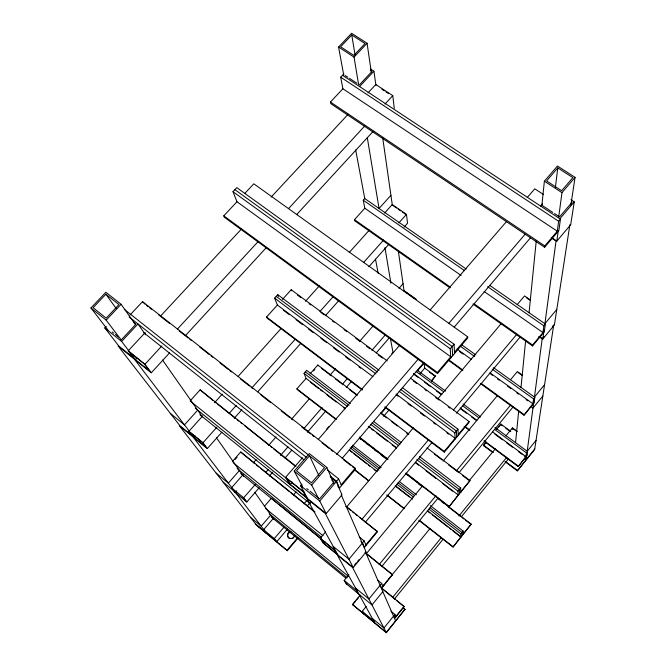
<?xml version="1.0" encoding="UTF-8"?>
<svg xmlns="http://www.w3.org/2000/svg" width="666" height="666" viewBox="0 0 666 666"><rect width="100%" height="100%" fill="white"/><g stroke="black" fill="none" stroke-linecap="round" stroke-linejoin="round"><path stroke-width="1" d="M492.59 452.405L483.516 445.646L486.088 441.999M498.884 426.948L500.84 424.059L510.755 431.352M512.287 429.653L512.437 427.888L517.34 431.485M515.559 442.682L518.689 410.939M521.012 387.404L525.649 340.409M529.062 312.704L536.238 240.95M541.808 206.01L544.38 181.185L557.467 166.025L575.058 177.364L570.87 205.07M504.97 461.638L517.349 470.862L534.723 448.959M484.107 441.242L518.19 466.591L525.94 456.576L492.64 431.968M480.286 383.458L523.992 415.234L532.9 403.771L489.951 372.785M472.96 304.029L532.509 345.954L532.617 345.03L542.965 332.567L484.14 291.525M342.89 88.769L330.453 102.048L330.786 103.646L544.638 247.294L544.796 245.929L557.284 231.21L342.89 88.769L340.709 77.198L343.872 73.834M555.411 187.329L557.783 167.907L572.86 177.639L561.646 190.742L546.57 180.919L557.783 167.907M494.946 427.489L527.539 451.515L526.431 452.88L525.874 457.101L524.2 455.86M532.808 404.462L533.549 398.892L534.815 397.336L493.531 367.649M526.831 454.054L526.09 459.632L524.467 458.433M534.032 400.066L527.206 451.265L536.047 440.359M544.114 336.555L542.191 338.877L534.432 397.061L544.572 384.682M542.84 333.516L543.864 325.816L545.354 324.026L489.985 285.556M558.691 217.141L561.971 192.657L575.058 177.364M527.539 451.515L526.972 455.744L518.19 466.591M534.815 397.336L534.065 402.93L523.992 415.234M557.101 232.6L558.624 221.262L560.431 219.139L342.507 75.291M539.443 336.538L542.848 338.927L544.08 329.795M545.354 324.026L544.305 331.751L532.509 345.954M551.773 237.712L556.834 241.092L558.216 230.944M560.431 219.139L558.874 230.511L544.638 247.294M569.896 224.675L554.387 325.016L542.848 338.927M570.904 199.667L574.259 201.856L570.695 224.725L556.834 241.092M393.539 616.133L383.932 627.988L372.319 618.389M390.909 611.147L394.921 614.435L393.723 615.908L394.763 618.298L404.204 606.651L381.568 587.986M452.805 530.81L461.005 537.196L460.78 533.874L463.086 531.027L430.319 505.586M404.087 606.335L395.82 616.541L394.214 615.226M418.797 520.246L453.013 547.061L460.972 536.788L427.314 510.572M463.253 533.974L471.212 524.15L437.537 498.143M453.013 547.061L471.212 524.15M403.321 608.016L404.928 609.332L386.23 632.434L352.447 604.478L360.181 595.079M352.447 604.478L386.372 632.7L404.928 609.332M517.349 470.862L534.648 449.483L553.721 324.966L552.439 326.515M392.649 597.385L441.2 537.77M458.916 516.017L506.809 457.217M394.513 598.934L442.907 539.46M461.222 516.958L508.308 459.09M363.628 613.727L362.229 611.321L366.175 606.493M382.65 586.38L383.966 584.773M385.947 582.359L387.262 580.752M388.578 579.137L390.559 576.723M391.874 575.116L430.086 528.454M469.613 480.186L495.313 448.809M505.852 435.939L512.437 427.888M382.875 586.238L392.457 574.533L365.018 552.372M392.457 574.533L381.668 588.311L380.278 585.114L381.668 583.416L377.655 580.153M405.527 473.21L449.034 506.801L458.208 495.005L415.442 462.229M460.839 491.791L470.005 480.594L426.989 447.943M449.034 506.801L470.005 480.594M382.825 591.666L371.969 604.928L346.045 583.607L344.18 580.411L348.826 574.808M542.84 396.012L532.958 408.091L530.511 406.327M380.07 585.372L368.897 599L355.519 588.011M458.241 495.546L457.95 491.125L460.614 487.878L419.463 456.451M379.079 564.685L435.93 495.687M456.418 470.82L510.631 405.028M382.043 566.175L438.103 498.051M459.207 472.402L513.295 406.685M496.353 429.52L500.84 424.059M352.639 604.786L355.211 601.656M356.493 600.091L358.425 597.743M483.516 445.646L486.08 442.532M354.478 565.134L356.41 562.803M357.692 561.255L358.982 559.698M325.591 531.926L320.238 538.278L322.827 542.74L353.23 567.532L366.109 552.006L341.183 494.771M366.075 554.004L422.46 485.989M443.023 461.188L497.427 395.571M510.689 379.57L517.324 371.57L522.252 375.091M362.271 543.19L348.934 559.215L333.166 546.378M346.378 506.51L377.472 531.718L364.469 547.377L362.52 542.89L364.177 540.892L359.332 536.996M556.801 309.407L544.896 323.709L556.035 241.042L551.814 238.228M455.186 439.052L454.786 432.892L457.933 429.104L402.306 387.604M365.859 544.855L377.256 531.135M384.64 407.009L444.305 452.147L444.239 451.415L455.136 438.295L396.162 394.081M458.241 434.557L469.047 421.545L410.606 378.221M444.305 452.147L469.072 422.336L469.047 421.545M365.251 522.402L431.843 442.699M456.476 413.211L520.404 336.705M362.229 518.981L428.804 439.427M453.438 409.99L516.691 334.415M323.609 543.24L321.353 539.343L334.782 550.283L336.854 554.037L323.609 543.24L324.95 541.649M346.362 507.292L413.353 427.822M438.136 398.426L501.107 323.726M517.182 304.653L524.55 295.912L530.236 299.842M195.238 408.2L326.173 513.561L342.016 494.846L336.288 481.618L330.686 477.181M450.79 357.917L450.216 348.743L454.07 344.214L236.805 187.637L232.992 191.7L236.979 201.756L450.724 356.785L437.412 372.469L437.52 373.568L224.375 217.224L223.784 215.842L236.979 201.756M341.175 484.806L355.228 468.248L142.516 301.656L130.02 314.993M454.503 352.331L467.682 336.805L253.813 183.808L244.863 193.348M337.887 486.721L339.518 488.012L355.544 469.122L355.228 468.248M297.91 538.178L287.287 550.707L287.004 550.324L297.652 537.778M431.426 380.694L435.422 375.99L424.791 368.181M437.52 373.568L467.715 337.97L467.682 336.805M431.493 381.302L435.422 375.99M287.437 529.137L276.665 541.766L274.275 538.578L263.428 529.645M307.625 505.461L310.314 502.306M383.666 416.275L389.052 409.956M420.005 373.651L424.717 368.132L424.1 363.103L417.349 371.012M572.152 202.123L559.565 216.908L554.495 213.561M326.173 513.561L319.755 501.057L336.288 481.618M339.518 488.012L336.596 481.26L338.653 478.837L327.247 469.813M559.873 218.773L574.259 201.856M336.63 454.412L418.381 358.924M448.784 323.41L525.133 234.232M318.806 498.959L311.696 485.098L326.831 467.424L309.324 453.596L294.205 471.112L302.647 486.655M342.133 458.358L423.834 362.695M454.22 327.114L530.511 237.77M274.275 538.578L283.724 527.514M303.971 503.804L306.668 500.641M381.585 412.903L385.631 408.158M307.7 498.684L300.549 485.639L301.873 484.099M540.559 206.019L542.524 203.738M273.077 518.689L263.594 529.745L266.1 533.025M293.406 494.996L296.12 491.841M290.343 484.49L286.988 478.688L303.255 491.766L306.335 497.369L290.343 484.49L292.374 482.134M270.762 515.051L261.205 526.173L250.474 517.307M326.44 429.37L328.729 426.715M391.883 353.604L392.982 352.331L390.334 338.186M289.444 483.982L285.589 477.339L302.564 457.684M318.181 439.602L399.667 345.254M430.219 309.881L506.268 221.828M527.314 197.452L534.781 188.803L543.298 194.389M264.419 506.293L271.378 498.226L277.006 502.813M309.49 455.819L296.536 470.845L311.53 482.825L324.492 467.682L309.49 455.819L318.814 475.366M259.091 487.887L246.828 502.006L243.681 497.802L255.278 484.465M265.509 472.693L268.24 469.555M280.519 455.436L288.02 446.803M303.713 428.754L322.128 407.575M342.59 384.032L347.369 378.546M371.928 350.299L385.572 334.607M269.305 476.115L272.71 472.186M284.965 458.066L291.775 450.216M307.434 432.167L325.824 410.989M346.253 387.445L351.698 381.168M376.215 352.922L389.152 338.012M236.738 490.917L235.373 492.482L232.492 488.711M239.435 470.471L228.338 483.141L216.134 473.118M399.001 288.361L403.047 283.741M246.828 502.006L234.832 492.132L231.527 487.812L243.165 474.508M253.43 462.762L256.169 459.632M268.49 445.546L276.024 436.929M291.766 418.931L309.565 398.576M330.095 375.091L335.572 368.831M359.532 341.425L373.226 325.774M313.52 370.962L314.818 369.48M345.546 408.649L306.069 378.396L304.054 373.343L306.701 370.346L350.324 403.654M232.567 461.28L240.726 452.006L314.976 511.963M335.764 419.33L297.186 389.535L296.886 388.836L306.069 378.396M309.99 373.942L317.807 365.051L357.517 395.196M235.015 459.557L237.054 457.242M221.828 432.242L207.326 448.559L202.988 442.765L216.833 427.231M229.287 413.245L236.205 405.477M252.123 387.604L295.038 339.444M319.955 311.472L333.1 296.711M363.553 262.529L383.624 240.001M398.851 222.91L406.468 214.36L392.249 204.545L384.615 213.053M234.249 418.256L241.85 409.707M257.725 391.841L300.533 343.664M325.391 315.701L338.503 300.932M368.881 266.75L388.902 244.214M404.096 227.123L407.55 223.235L406.468 214.36M194.031 437.579L190.068 432.384L202.381 442.415L206.185 447.494L194.031 437.579L195.413 436.03M207.326 448.559L193.44 437.237L188.903 431.293L202.78 415.817M214.585 402.655L222.219 394.147M238.178 376.348L281.21 328.363M305.494 301.282L319.38 285.806M349.217 252.522L369.347 230.086M197.685 410.173L184.465 424.875L170.313 413.361M390.925 195.296L379.054 208.491L367.324 137.829M190.151 400.882L200.125 389.843L296.004 466.325M362.262 390.085L266.958 317.998L266.55 317.041L277.381 305.045L274.625 298.127L277.755 294.672L379.054 370.254M282.484 299.4L291.217 289.727L387.229 360.897M449.991 287.854L354.72 220.779L354.487 219.663L364.793 208.242L363.27 200.2L364.76 198.56L355.677 149.892M145.196 332.559L128.222 350.815L134.848 359.523L151.307 372.769L169.564 352.897M185.714 335.323L266.483 247.436M296.678 214.577L373.226 131.277M151.307 372.769L144.955 364.269L161.855 345.954M177.339 329.162L258.3 241.4M288.569 208.583L364.602 126.157M385.023 104.029L392.765 95.638L375.807 84.507L368.023 92.874M135.464 359.806L129.679 352.206L144.306 363.969L149.883 371.412L135.464 359.806L136.88 358.283M160.764 315.817L241.4 229.079M271.112 197.119L348.218 114.186M121.612 339.494L135.897 324.192L133.575 322.344M359.399 84.882L371.944 71.453L370.288 70.363M130.236 352.747L121.637 341.442L137.979 323.942L145.563 334.782M359.573 86.555L373.909 71.195L370.496 68.964M121.212 339.96L106.185 320.155L121.112 304.304L105.861 292.257L90.942 307.975L107.934 330.011M358.608 84.649L354.037 57.118L367.083 43.282L351.606 33.3L338.569 47.036L343.798 75.458M135.148 359.199L118.873 346.104L104.812 327.938L106.235 326.432M105.877 294.23L93.098 307.709L106.16 318.148L118.956 304.57L105.877 294.23L116.134 308.45M351.773 34.99L340.601 46.77L353.862 55.403L365.043 43.548L351.773 34.99L355.103 55.295M338.569 47.036L354.037 57.118M544.38 181.185L561.971 192.657M381.918 89.261L384.39 90.876M386.03 91.958L388.503 93.581M345.296 75.583L347.785 77.223M349.45 78.313L356.909 83.242M542.665 205.761L552.805 212.446M340.709 77.198L558.624 221.262M330.453 102.048L544.796 245.929M393.215 205.727L396.528 208.017M398.185 209.157L400.674 210.872M402.331 212.021L405.644 214.31M526.315 297.66L529.686 299.991M364.76 198.56L466.133 268.981M363.27 200.2L464.643 270.712M487.645 286.713L543.864 325.816M364.793 208.242L461.13 275.466M538.777 336.488L542.191 338.877M354.487 219.663L450.333 287.121M474.084 303.838L532.617 345.03M404.029 290.543L416.267 299.3M404.853 291.508L407.317 293.273M408.966 294.455L414.727 298.576M518.115 372.519L522.211 375.449M461.513 344.622L475.84 354.92M460.239 346.12L474.567 356.435M492.257 369.172L533.549 398.892M457.117 349.092L471.428 359.424M459.673 351.673L463.028 354.104M490.775 374.125L492.457 375.333M497.502 378.979L499.184 380.194M507.592 386.255L510.955 388.686M516.841 392.932L518.523 394.147M526.082 399.608L527.763 400.824M234.898 189.668L452.147 346.478L452.68 355.686M232.992 191.7L450.216 348.743M448.709 359.798L462.945 370.138M481.368 383.524L524.075 414.56M448.343 360.239L462.637 370.629M223.784 215.842L437.412 372.469M513.128 428.688L516.458 431.135M429.612 372.286L434.64 375.982M500.807 424.617L502.464 425.824M505.76 428.255L509.89 431.285M417.224 370.196L445.637 391.142M463.186 404.079L480.735 417.016M416.117 371.486L443.698 391.841M462.92 406.019L478.796 417.732M494.672 429.453L526.431 452.88M413.553 373.518L441.858 394.439M460.173 407.967L476.823 420.279M413.777 374.234L417.957 377.322M424.65 382.276L430.511 386.605M436.363 390.934L441.383 394.638M460.622 408.866L466.483 413.195M471.503 416.899L476.523 420.612M494.921 434.215L502.455 439.785M506.635 442.873L512.487 447.202M518.348 451.531L522.527 454.62M297.411 295.055L300.741 297.527M309.074 303.704L310.739 304.936M320.737 312.354L324.076 314.827M332.409 321.004L334.074 322.244M344.072 329.653L346.57 331.51M355.736 338.303L359.906 341.392M366.575 346.337L369.905 348.809M378.238 354.986L382.409 358.075M413.236 380.935L416.575 383.408M424.908 389.585L426.573 390.825M435.739 397.619L439.069 400.091M448.235 406.884L449.908 408.125M464.968 426.465L469.963 430.178M484.115 440.701L518.24 466.083M464.16 426.407L469.147 430.111M483.524 445.113L493.439 452.505M505.835 461.746L517.399 470.363M276.19 296.403L377.489 372.069M400.732 389.444L456.36 430.994L456.734 437.187M274.625 298.127L375.915 373.892M399.167 391.283L454.786 432.892M277.381 305.045L372.902 376.648M283.574 310.373L289.377 314.727M296.012 319.697L302.639 324.667M308.441 329.021L313.42 332.75M320.879 338.345L326.681 342.699M333.316 347.669L339.119 352.023M345.754 356.993L349.9 360.106M359.016 366.941L360.672 368.181M396.32 394.913L397.985 396.162M407.933 403.621L411.247 406.102M420.363 412.945L424.508 416.05M433.633 422.885L435.289 424.134M446.894 432.833L448.551 434.074M266.55 317.041L362.421 389.543M385.556 407.043L444.239 451.415M380.669 412.778L408.799 434.124M321.378 368.29L331.285 375.815M335.414 378.954L342.024 383.966M349.459 389.61L356.06 394.63M381.66 414.069L386.613 417.832M391.566 421.595L397.352 425.982M406.435 432.883L408.083 434.132M434.507 454.204L441.941 459.848M448.551 464.86L458.458 472.385M462.587 475.524L469.197 480.536M373.368 421.253L401.357 442.624M305.378 371.844L349.001 405.194M372.044 422.81L400.025 444.197M418.956 458.674L459.282 489.502L459.557 493.947M304.054 373.343L347.669 406.726M370.712 424.367L398.701 445.779M416.799 459.632L457.95 491.125M368.573 426.298L396.528 447.727M310.481 382.276L318.739 388.603M320.388 389.868L322.044 391.133M326.989 394.93L336.072 401.889M343.506 407.584L345.155 408.849M368.265 426.573L369.921 427.838M371.57 429.104L373.218 430.369M376.523 432.9L387.254 441.125M392.207 444.921L396.337 448.085M415.318 462.645L418.623 465.176M426.049 470.87L435.955 478.463M442.565 483.524L452.464 491.117M296.886 388.836L336.347 419.305M359.365 437.079L388.145 459.299M406.227 473.268L448.984 506.277M359.565 437.712L387.47 459.265M359.523 437.887L387.445 459.457M405.511 473.409L422.752 486.729M359.69 438.428L361.33 439.693M366.25 443.498L367.89 444.763M374.45 449.833L376.09 451.098M381.01 454.895L385.115 458.066M418.739 484.04L420.379 485.306M441.7 501.773L443.34 503.046M448.26 506.843L460.556 516.35M462.196 517.615L463.836 518.881M465.476 520.146L471.22 524.583M352.489 445.163L381.16 467.424M399.184 481.418L416.392 494.771M351.34 446.503L380.011 468.789M398.035 482.792L414.418 495.521M429.986 507.617L461.938 532.45L462.137 535.789M350.191 447.852L378.862 470.146M396.886 484.165L413.27 496.911M428.837 509.024L460.78 533.874M349.317 449.841L377.231 471.578M395.296 485.639L412.537 499.067M350.324 450.999L351.964 452.281M353.604 453.554L366.725 463.769M368.365 465.043L370.005 466.325M374.101 469.513L376.556 471.428M395.413 486.113L409.357 496.969M428.205 511.655L429.845 512.937M432.309 514.851L447.885 526.981M449.525 528.263L451.165 529.537M144.947 304.146L142.516 301.656M146.578 305.428L148.21 306.71M149.842 307.983L151.473 309.265M158.824 315.018L169.439 323.335M179.229 331.002L188.212 338.037M189.843 339.319L191.475 340.592M199.634 346.986L209.432 354.662M211.064 355.944L212.695 357.217M220.046 362.978L228.205 369.372M229.837 370.646L231.468 371.928M240.451 378.962L249.434 385.997M251.065 387.271L252.697 388.553M260.856 394.946L270.654 402.622M281.268 410.93L289.427 417.324M291.059 418.606L292.69 419.88M301.673 426.914L310.647 433.949M312.287 435.231L313.919 436.505M322.078 442.907L329.429 448.659M331.06 449.933L332.692 451.215M343.298 459.532L350.649 465.284M352.281 466.558L353.912 467.84M354.262 469.305L368.947 480.819M386.896 494.88L404.029 508.308M419.53 520.454L452.972 546.669M354.445 469.805L368.298 480.661M387.029 495.346L404.137 508.757M124.301 309.349L308.5 454.995M129.154 316.949L306.443 457.375M330.078 476.09L336.596 481.26M331.651 479.961L334.057 481.868L319.588 498.867L309.981 491.167M143.723 332.659L303.771 459.648M212.837 400.374L200.125 389.843M214.46 401.673L216.075 402.963M217.699 404.262L235.539 418.489M237.163 419.788L238.786 421.079M240.409 422.377L242.033 423.668M244.464 425.607L268.798 445.021M270.413 446.312L272.036 447.61M273.659 448.901L294.747 465.725M345.837 506.485L350.707 510.364M352.331 511.663L353.954 512.953M355.577 514.252L357.192 515.542M359.632 517.482L377.472 531.718M90.942 307.975L106.185 320.155M294.205 471.112L311.696 485.098M112.304 332.034L113.861 333.283M115.409 334.523L118.506 337.013M306.785 488.594L308.383 489.876M104.812 327.938L121.637 341.442M300.549 485.639L319.755 501.057M128.222 350.815L144.955 364.269M285.589 477.339L304.195 492.291M190.418 401.173L286.588 478.504M360.905 541.583L362.52 542.89M199.883 414.702L310.414 503.804M254.828 463.669L240.726 452.006M256.435 464.968L258.858 466.924M260.464 468.223L289.477 491.65M291.084 492.957L313.644 511.172M367.632 554.778L392.615 574.949M233.075 462.595L323.035 535.739M237.146 468.606L321.645 537.387M278.613 504.12L321.245 538.852M188.903 431.293L202.988 442.765M240.734 473.493L335.597 550.799M381.718 588.328L395.371 599.45M396.978 600.757L404.204 606.651M403.438 608.324L405.045 609.631M265.726 508.558L348.376 576.29M269.231 513.794L347.186 577.738M271.12 516.816L345.787 578.105M231.527 487.812L243.681 497.802M344.18 580.411L357.259 591.167M223.127 482.109L235.031 491.899M362.229 611.321L373.618 620.745M266.275 532.817L255.777 524.134L179.296 425.699L193.048 436.913L231.993 487.92M287.004 550.324L255.303 524.084L287.287 550.707M233.208 489.51L264.585 530.602M264.41 530.502L266.6 533.366M189.385 431.327L134.382 359.14L118.115 346.045L179.928 425.757L193.681 436.971L192.457 435.356M243.115 497.444L245.887 501.132M273.759 538.228L275.857 541.025M121.112 304.304L135.489 324.675M216.442 437.737L243.498 476.248M254.728 492.224L273.992 519.638M162.554 360.065L202.364 416.849M345.113 581.276L346.736 584.074M363.02 612.062L364.244 614.16M356.551 590.684L358.042 593.373M372.985 620.296L374.109 622.319M374.891 623.043L337.271 555.011L352.539 567.465L386.372 632.7M337.953 555.078L306.868 498.609L325.341 513.486L353.23 567.532M326.831 467.424L333.957 483.524M365.426 551.939L395.604 620.845M381.668 583.416L383.042 586.638M394.921 614.435L395.945 616.841M364.177 540.892L366.1 545.412M338.653 478.837L341.525 485.639M277.755 294.672L278.43 296.412M291.217 289.727L291.575 290.726M317.807 365.051L318.073 365.784M375.499 259.132L378.155 273.301M384.965 247.644L390.892 283.133M367.083 43.282L371.253 71.878M382.742 138.137L392.374 205.419M398.351 251.157L404.154 291.417M373.909 71.195L375.915 85.281M392.765 95.638L394.297 108.35M460.614 487.878L460.872 492.34M463.086 531.027L463.278 534.39M457.933 429.104L458.283 435.323M454.07 344.214L454.57 353.463M294.439 535.497A3.596 3.438 -39 0 1 290.9 538.478A3.596 3.438 -39 0 1 287.479 535.664A3.596 3.438 -39 0 1 289.827 531.709M294.705 535.897A3.596 3.43 -39.1 0 1 294.414 536.779M293.207 538.195A3.596 3.43 -39.1 0 1 292.382 538.636M289.685 538.578A3.596 3.43 -39.1 0 1 291.009 531.901"/></g></svg>
